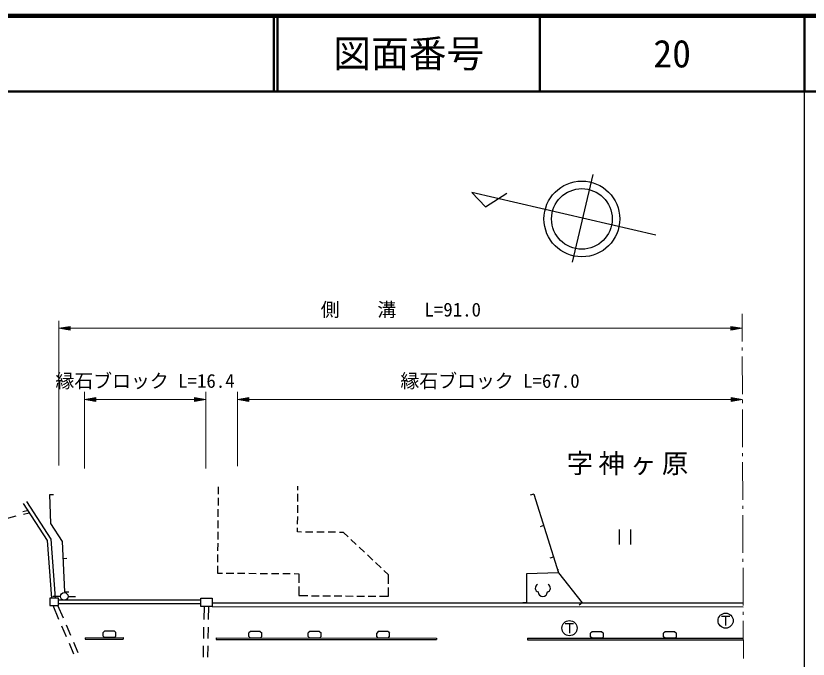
# Model space of a CAD drawing. Units: millimetres, scale not verified. Extents: x 40000 to 680000, y 20000 to 380000.
# Drawn here: x 474601 to 579500, y 294794 to 380000 of the extents above; entities that cross this region are included whole.
import ezdxf
from ezdxf.enums import TextEntityAlignment as Align

# ---------------------------------------------------------------- set-up
doc = ezdxf.new("R2010")
doc.units = ezdxf.units.MM
doc.header["$LTSCALE"] = 1000
for name, color, linetype, lineweight in [('M-BGD', 7, 'Continuous', 25), ('M-BGD-EXST', 7, 'Continuous', 25), ('M-BGD-HTXT', 7, 'Continuous', 13), ('M-STR-HTXT', 7, 'Continuous', 13), ('M-STR-STRD', 7, 'Continuous', 25), ('M-TTL', 2, 'Continuous', 140), ('M-TTL-BAND', 7, 'Continuous', 25), ('M-TTL-LINE', 7, 'Continuous', 50)]:
    doc.layers.add(name, color=color, linetype=linetype, lineweight=lineweight)
doc.layers.add('M-BGD-TXT', color=7, linetype='Continuous')
doc.layers.add('M-TTL-TXT', color=7, linetype='Continuous')
doc.styles.add('ＭＳ ゴシック', font='')
doc.styles.get('ＭＳ ゴシック').set_extended_font_data('MS Gothic')

msp = doc.modelspace()

# ---------------------------------------------------------------- linework, layer by layer
at = {"layer": 'M-BGD'}
for p, q in [((548288, 347362), (551022, 358993)), ((534974, 356585), (536784, 354720)), ((559329, 350941), (534974, 356585)), ((536784, 354720), (539613, 356524)), ((501390, 317599), (501382, 316650)), ((511948, 317182), (511952, 317727)), ((479089, 316597), (479588, 316615)), ((501377, 316150), (501369, 315150)), ((511935, 315682), (511943, 316682)), ((543176, 316643), (542699, 316494)), ((475581, 315425), (478740, 310520)), ((476001, 315696), (479229, 310685)), ((511923, 314182), (511931, 315182)), ((473198, 313381), (474650, 313756)), ((475531, 314345), (476267, 314535)), ((475618, 314006), (476354, 314196)), ((501365, 314650), (501357, 313650)), ((511910, 312682), (511918, 313682)), ((501352, 313150), (501344, 312150)), ((501340, 311650), (501331, 310650)), ((511901, 311637), (511906, 312182)), ((512431, 311633), (511901, 311637)), ((513931, 311620), (512931, 311628)), ((515431, 311607), (514431, 311616)), ((516931, 311595), (515931, 311603)), ((517961, 311586), (517431, 311591)), ((518586, 310999), (517961, 311586)), ((544479, 312478), (544002, 312329)), ((554489, 311976), (554489, 309976)), ((555989, 311976), (555989, 309976)), ((478740, 310520), (479316, 302863)), ((479229, 310685), (479817, 302864)), ((519679, 309972), (518950, 310657)), ((501327, 310150), (501319, 309150)), ((520772, 308945), (520044, 309630)), ((501315, 308650), (501306, 307650)), ((521865, 307918), (521137, 308602)), ((480873, 308140), (481372, 308166)), ((522958, 306890), (522230, 307575)), ((545783, 308312), (545305, 308163)), ((501302, 307150), (501294, 306202)), ((523947, 305961), (523323, 306548)), ((546434, 306230), (546421, 306729)), ((501294, 306202), (501940, 306197)), ((502440, 306192), (503440, 306184)), ((503940, 306180), (504940, 306171)), ((505440, 306167), (506440, 306159)), ((506940, 306155), (507940, 306146)), ((508440, 306142), (509440, 306134)), ((509940, 306130), (510940, 306121)), ((511440, 306117), (512086, 306112)), ((512086, 306112), (512076, 304913)), ((523938, 304788), (523947, 305961)), ((512072, 304413), (512062, 303215)), ((523924, 303115), (523933, 304288)), ((481104, 303691), (481604, 303717)), ((512062, 303215), (513243, 303205)), ((513743, 303201), (514743, 303192)), ((515243, 303188), (516243, 303180)), ((516743, 303176), (517743, 303167)), ((518243, 303163), (519243, 303155)), ((480515, 303109), (479515, 303112)), ((480258, 302644), (499058, 302651)), ((480259, 302144), (499058, 302151)), ((481515, 303106), (482515, 303104)), ((499107, 301762), (499114, 302861)), ((499114, 302861), (500595, 302852)), ((500595, 302852), (500589, 301754)), ((500605, 302253), (570894, 302243)), ((519743, 303150), (520743, 303142)), ((521243, 303138), (522243, 303129)), ((522743, 303125), (523924, 303115)), ((542207, 302247), (541707, 302247)), ((549569, 302246), (549176, 301937)), ((480309, 300067), (479528, 301888)), ((480896, 300220), (480180, 301890)), ((500589, 301754), (499107, 301762)), ((499516, 301760), (499485, 300047)), ((500116, 301749), (500085, 300042)), ((500604, 301753), (570894, 301743)), ((481294, 297769), (480703, 299148)), ((481881, 297922), (481290, 299300)), ((499467, 299048), (499439, 297548)), ((500067, 299042), (500039, 297542)), ((486355, 298497), (486155, 298311)), ((486158, 297828), (486155, 298311)), ((487656, 298503), (486355, 298497)), ((487656, 298503), (487857, 298319)), ((487860, 297836), (487857, 298319)), ((505667, 298450), (505467, 298264)), ((505467, 297781), (505467, 298264)), ((506969, 298449), (505667, 298450)), ((506969, 298449), (507169, 298264)), ((507169, 297781), (507169, 298264)), ((513308, 297778), (513309, 298261)), ((513509, 298447), (513309, 298261)), ((514810, 298446), (513509, 298447)), ((514810, 298446), (515010, 298261)), ((515010, 297778), (515010, 298261)), ((522575, 298443), (522375, 298258)), ((522375, 297775), (522375, 298258)), ((523877, 298443), (522575, 298443)), ((523877, 298443), (524077, 298257)), ((524077, 297774), (524077, 298257)), ((550885, 298414), (550685, 298229)), ((550685, 297746), (550685, 298229)), ((552187, 298414), (550885, 298414)), ((552187, 298414), (552387, 298228)), ((552386, 297745), (552387, 298228)), ((560355, 297743), (560356, 298226)), ((560556, 298411), (560356, 298226)), ((561857, 298411), (560556, 298411)), ((561857, 298411), (562057, 298225)), ((562057, 297742), (562057, 298225)), ((482866, 295624), (482275, 297003)), ((486359, 297643), (486158, 297828)), ((487660, 297649), (486359, 297643)), ((487660, 297649), (487860, 297836)), ((505667, 297596), (505467, 297781)), ((506969, 297595), (505667, 297596)), ((506969, 297595), (507169, 297781)), ((513508, 297592), (513308, 297778)), ((514810, 297592), (513508, 297592)), ((514810, 297592), (515010, 297778)), ((522575, 297589), (522375, 297775)), ((523877, 297588), (522575, 297589)), ((523877, 297588), (524077, 297774)), ((550885, 297560), (550685, 297746)), ((552186, 297559), (550885, 297560)), ((552186, 297559), (552386, 297745)), ((560555, 297557), (560355, 297743)), ((561857, 297557), (560555, 297557)), ((561857, 297557), (562057, 297742)), ((482278, 295471), (481688, 296850)), ((499421, 296548), (499393, 295048)), ((500021, 296542), (499993, 295043))]:
    msp.add_line(p, q, dxfattribs=at)
for points in [[(481104, 303691), (480757, 310364), (479228, 312750), (479089, 316597)], [(543176, 316643), (546434, 306230), (549569, 302246)], [(546434, 306230), (542207, 306116), (542207, 302247)]]:
    msp.add_lwpolyline(points, dxfattribs=at)
msp.add_lwpolyline([(479105, 301886), (480260, 301890), (480257, 302866), (479102, 302862)], close=True, dxfattribs=at)
for centre, radius in [((549539, 353100), 5016), ((549539, 353100), 4013), ((481015, 303107), 500)]:
    msp.add_circle(centre, radius, dxfattribs=at)
for centre, radius, start, end in [((543905, 304213), 536, 116.08703, 255.33416), ((544833, 304213), 536, 284.66584, 63.91297), ((544369, 303695), 600, 180, 360)]:
    msp.add_arc(centre, radius, start, end, dxfattribs=at)
at = {"layer": 'M-BGD-EXST'}
for p, q in [((568022, 300497), (569122, 300497)), ((568572, 300497), (568572, 299247)), ((547347, 299505), (548447, 299505)), ((547897, 299505), (547897, 298255))]:
    msp.add_line(p, q, dxfattribs=at)
for centre in [(568572, 299897), (547897, 298905)]:
    msp.add_circle(centre, 1000, dxfattribs=at)
at = {"layer": 'M-BGD-HTXT'}
for p, q in [((570765, 336882), (570751, 340526)), ((570769, 335682), (570768, 336082)), ((570790, 329882), (570772, 334882)), ((570795, 328682), (570793, 329082)), ((570816, 322882), (570798, 327882)), ((570821, 321682), (570819, 322082)), ((570842, 315882), (570823, 320882)), ((570846, 314682), (570845, 315082)), ((570868, 308882), (570849, 313882)), ((570872, 307682), (570871, 308082)), ((570893, 301882), (570875, 306882)), ((570898, 300682), (570896, 301082)), ((570919, 294882), (570901, 299882))]:
    msp.add_line(p, q, dxfattribs=at)
at = {"layer": 'M-STR-HTXT'}
for p, q in [((480312, 320451), (480312, 339623)), ((480312, 338623), (481812, 338873)), ((481812, 338373), (481812, 338873)), ((570758, 338623), (569258, 338873)), ((569258, 338873), (569258, 338373)), ((480312, 338623), (481812, 338373)), ((480312, 338623), (481812, 338623)), ((481812, 338673), (480612, 338673)), ((481812, 338573), (480612, 338573)), ((480912, 338723), (481812, 338723)), ((480912, 338523), (481812, 338523)), ((481812, 338773), (481212, 338773)), ((481812, 338473), (481212, 338473)), ((481512, 338823), (481812, 338823)), ((481512, 338423), (481812, 338423)), ((481812, 338623), (569258, 338623)), ((569558, 338823), (569258, 338823)), ((569258, 338773), (569858, 338773)), ((570158, 338723), (569258, 338723)), ((569258, 338673), (570458, 338673)), ((570758, 338623), (569258, 338373)), ((570758, 338623), (569258, 338623)), ((569258, 338573), (570458, 338573)), ((570158, 338523), (569258, 338523)), ((569258, 338473), (569858, 338473)), ((569558, 338423), (569258, 338423)), ((483675, 320057), (483675, 330181)), ((483675, 329181), (485175, 329431)), ((485175, 328931), (485175, 329431)), ((499737, 329181), (498237, 329431)), ((498237, 329431), (498237, 328931)), ((499737, 320057), (499737, 330181)), ((503927, 320356), (503927, 330181)), ((503927, 329181), (505427, 329431)), ((505427, 328931), (505427, 329431)), ((570793, 329181), (569293, 329431)), ((569293, 329431), (569293, 328931)), ((483675, 329181), (485175, 328931)), ((483675, 329181), (485175, 329181)), ((485175, 329231), (483975, 329231)), ((485175, 329131), (483975, 329131)), ((484275, 329281), (485175, 329281)), ((484275, 329081), (485175, 329081)), ((485175, 329331), (484575, 329331)), ((485175, 329031), (484575, 329031)), ((484875, 329381), (485175, 329381)), ((484875, 328981), (485175, 328981)), ((485175, 329181), (498237, 329181)), ((498537, 329381), (498237, 329381)), ((498237, 329331), (498837, 329331)), ((499137, 329281), (498237, 329281)), ((498237, 329231), (499437, 329231)), ((499737, 329181), (498237, 328931)), ((499737, 329181), (498237, 329181)), ((498237, 329131), (499437, 329131)), ((499137, 329081), (498237, 329081)), ((498237, 329031), (498837, 329031)), ((498537, 328981), (498237, 328981)), ((503927, 329181), (505427, 328931)), ((503927, 329181), (505427, 329181)), ((505427, 329231), (504227, 329231)), ((505427, 329131), (504227, 329131)), ((504527, 329281), (505427, 329281)), ((504527, 329081), (505427, 329081)), ((505427, 329331), (504827, 329331)), ((505427, 329031), (504827, 329031)), ((505127, 329381), (505427, 329381)), ((505127, 328981), (505427, 328981)), ((505427, 329181), (569293, 329181)), ((569593, 329381), (569293, 329381)), ((569293, 329331), (569893, 329331)), ((570193, 329281), (569293, 329281)), ((569293, 329231), (570493, 329231)), ((570793, 329181), (569293, 328931)), ((570793, 329181), (569293, 329181)), ((569293, 329131), (570493, 329131)), ((570193, 329081), (569293, 329081)), ((569293, 329031), (569893, 329031)), ((569593, 328981), (569293, 328981))]:
    msp.add_line(p, q, dxfattribs=at)
at = {"layer": 'M-STR-STRD'}
for p, q in [((483798, 297631), (488805, 297654)), ((483798, 297631), (483799, 297431)), ((483799, 297431), (488805, 297454)), ((488805, 297654), (488805, 297454)), ((501133, 297597), (501132, 297397)), ((501132, 297397), (530291, 297386)), ((501133, 297597), (530291, 297586)), ((530291, 297586), (530291, 297386)), ((542325, 297562), (570910, 297554)), ((542325, 297562), (542325, 297362)), ((542325, 297362), (570910, 297354))]:
    msp.add_line(p, q, dxfattribs=at)
at = {"layer": 'M-TTL'}
msp.add_line((680000, 380000), (40000, 380000), dxfattribs=at)
at = {"layer": 'M-TTL-BAND'}
msp.add_line((579000, 20000), (579000, 370000), dxfattribs=at)
at = {"layer": 'M-TTL-LINE'}
for p, q in [((508747, 380000), (508747, 370000)), ((509247, 380000), (509247, 370000)), ((543997, 380000), (543997, 370000)), ((579000, 380000), (579000, 370000)), ((40000, 370000), (680000, 370000))]:
    msp.add_line(p, q, dxfattribs=at)

# ---------------------------------------------------------------- texts
at = {"layer": 'M-BGD-TXT', "insert": (555933, 319156), "char_height": 2566, "attachment_point": 8, "style": 'ＭＳ ゴシック'}
msp.add_mtext('\\T1.2;字神ヶ原', dxfattribs=at)
at = {"layer": 'M-STR-HTXT', "style": 'ＭＳ ゴシック'}
for s, p in [('側\u3000\u3000溝   L=91.0', (525572, 339623)), ('縁石ブロック L=16.4', (491706, 330181)), ('縁石ブロック L=67.0', (537380, 330181))]:
    msp.add_text(s, height=1833, dxfattribs=at).set_placement(p, align=Align.BOTTOM_CENTER)
at = {"layer": 'M-TTL-TXT', "style": 'ＭＳ ゴシック'}
for s, p in [('図面番号', (526622, 375000)), ('20', (561497, 375000))]:
    msp.add_text(s, height=3666, dxfattribs=at).set_placement(p, align=Align.MIDDLE_CENTER)

doc.saveas('drawing.dxf')
